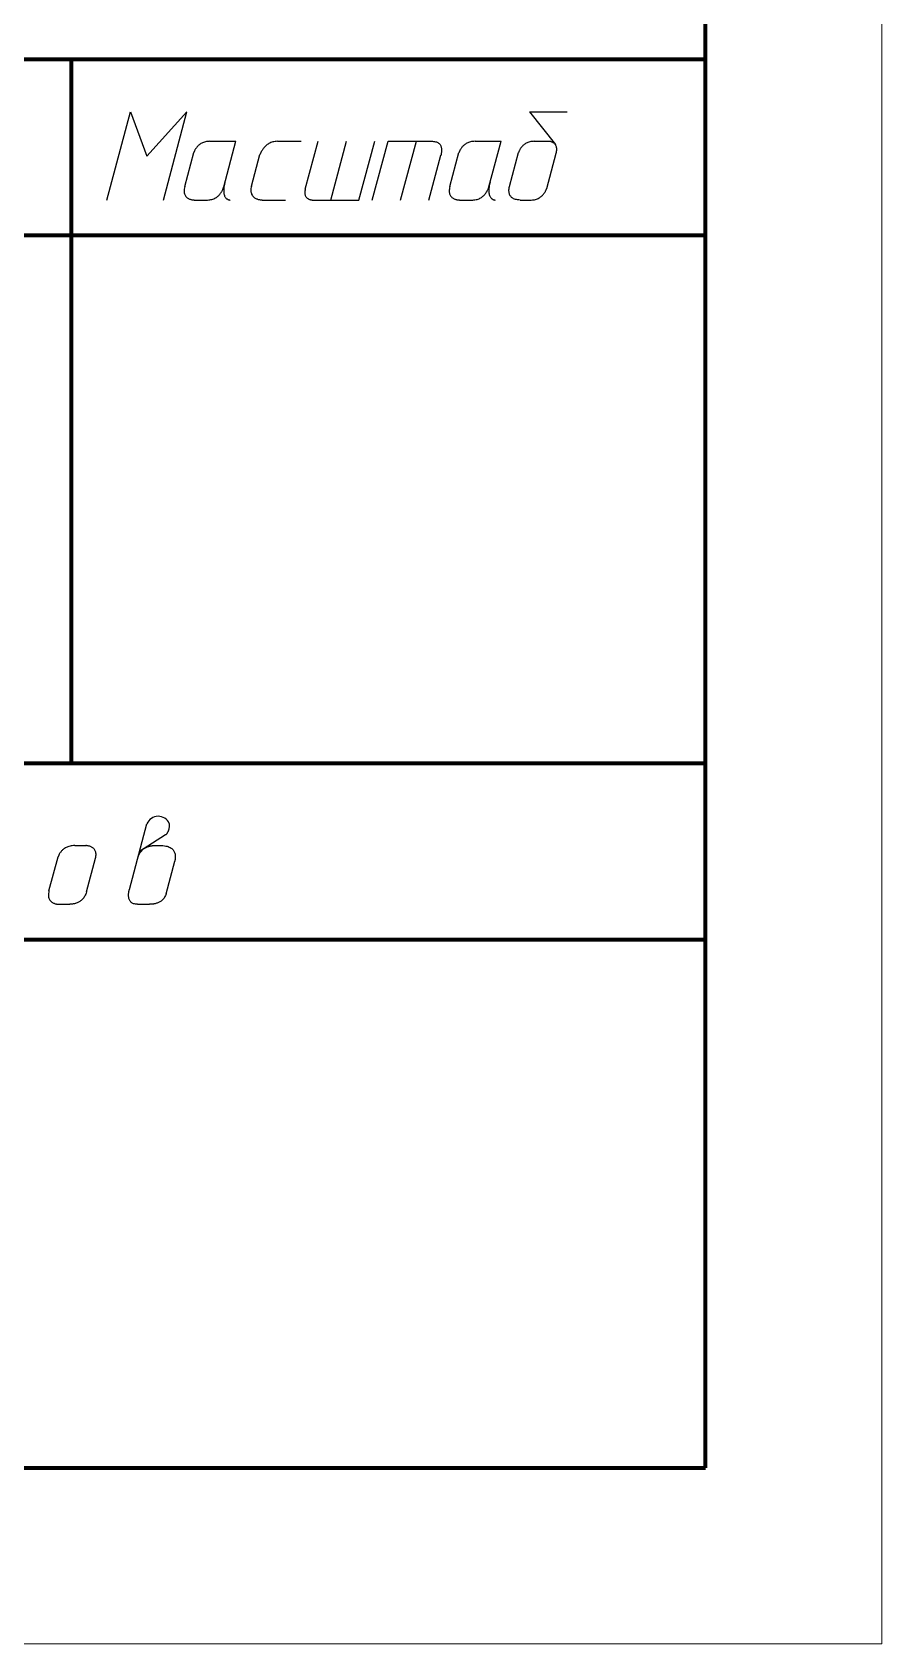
# Model space of a CAD drawing. Header units: millimetres. Extents: x 0 to 210, y 0 to 297.
# Drawn here: x 185.88 to 210, y 0 to 45.76 of the extents above; entities that cross this region are included whole.
import ezdxf

# ---------------------------------------------------------------- set-up
doc = ezdxf.new("R2010")
doc.units = ezdxf.units.MM
doc.layers.get('0').update_dxf_attribs({"linetype": 'CONTINUOUS', "lineweight": 0})

msp = doc.modelspace()

# ---------------------------------------------------------------- linework, layer by layer
for p, q in [((210, 0), (210, 297)), ((205, 60), (205, 5)), ((205, 5), (20, 5)), ((0, 0), (210, 0))]:
    msp.add_line(p, q)
at = {"lineweight": 100}
for p, q in [((205, 5), (205, 292)), ((85, 45), (205, 45)), ((187, 25), (187, 45)), ((155, 40), (205, 40)), ((205, 25), (155, 25)), ((85, 20), (205, 20)), ((20, 5), (205, 5))]:
    msp.add_line(p, q, dxfattribs=at)
at = {"color": 7, "linetype": 'CONTINUOUS', "lineweight": 25}
for p, q in [((188, 41), (188.67, 43.5)), ((188, 41), (188.67, 43.5)), ((188.67, 43.5), (189.138, 42.25)), ((190.275, 43.5), (189.138, 42.25)), ((189.606, 41), (190.275, 43.5)), ((199.997, 43.5), (201.07, 43.5)), ((199.997, 43.5), (200.735, 42.573)), ((190.631, 42.574), (190.613, 42.559)), ((190.651, 42.588), (190.631, 42.574)), ((190.672, 42.601), (190.651, 42.588)), ((190.694, 42.613), (190.672, 42.601)), ((190.718, 42.625), (190.694, 42.613)), ((190.743, 42.635), (190.718, 42.625)), ((190.77, 42.644), (190.743, 42.635)), ((190.798, 42.652), (190.77, 42.644)), ((190.828, 42.658), (190.798, 42.652)), ((190.86, 42.663), (190.828, 42.658)), ((190.893, 42.666), (190.86, 42.663)), ((190.928, 42.667), (190.893, 42.666)), ((190.928, 42.667), (191.666, 42.667)), ((191.319, 41.371), (191.666, 42.667)), ((192.554, 42.572), (192.533, 42.555)), ((192.577, 42.588), (192.554, 42.572)), ((192.601, 42.602), (192.577, 42.588)), ((192.626, 42.616), (192.601, 42.602)), ((192.653, 42.629), (192.626, 42.616)), ((192.682, 42.64), (192.653, 42.629)), ((192.712, 42.649), (192.682, 42.64)), ((192.743, 42.656), (192.712, 42.649)), ((192.776, 42.662), (192.743, 42.656)), ((192.81, 42.665), (192.776, 42.662)), ((192.846, 42.667), (192.81, 42.665)), ((192.846, 42.667), (193.519, 42.667)), ((193.635, 41.311), (193.999, 42.667)), ((194.355, 41), (194.801, 42.667)), ((195.157, 41), (195.604, 42.667)), ((195.537, 41), (195.984, 42.667)), ((195.984, 42.667), (197.242, 42.667)), ((196.34, 41), (196.787, 42.667)), ((197.242, 42.667), (197.274, 42.666)), ((197.274, 42.666), (197.304, 42.662)), ((197.304, 42.662), (197.332, 42.657)), ((197.332, 42.657), (197.357, 42.65)), ((197.357, 42.65), (197.379, 42.641)), ((197.379, 42.641), (197.399, 42.63)), ((197.399, 42.63), (197.417, 42.618)), ((197.417, 42.618), (197.433, 42.605)), ((197.433, 42.605), (197.447, 42.591)), ((197.447, 42.591), (197.459, 42.575)), ((197.459, 42.575), (197.469, 42.559)), ((198.159, 42.574), (198.141, 42.559)), ((198.178, 42.588), (198.159, 42.574)), ((198.199, 42.601), (198.178, 42.588)), ((198.222, 42.613), (198.199, 42.601)), ((198.245, 42.625), (198.222, 42.613)), ((198.271, 42.635), (198.245, 42.625)), ((198.297, 42.644), (198.271, 42.635)), ((198.326, 42.652), (198.297, 42.644)), ((198.356, 42.658), (198.326, 42.652)), ((198.387, 42.663), (198.356, 42.658)), ((198.42, 42.666), (198.387, 42.663)), ((198.455, 42.667), (198.42, 42.666)), ((198.455, 42.667), (199.194, 42.667)), ((198.847, 41.371), (199.194, 42.667)), ((199.846, 42.574), (199.828, 42.559)), ((199.865, 42.588), (199.846, 42.574)), ((199.885, 42.601), (199.865, 42.588)), ((199.907, 42.614), (199.885, 42.601)), ((199.93, 42.625), (199.907, 42.614)), ((199.955, 42.636), (199.93, 42.625)), ((199.981, 42.645), (199.955, 42.636)), ((200.008, 42.653), (199.981, 42.645)), ((200.037, 42.659), (200.008, 42.653)), ((200.068, 42.663), (200.037, 42.659)), ((200.1, 42.666), (200.068, 42.663)), ((200.134, 42.667), (200.1, 42.666)), ((200.134, 42.667), (200.544, 42.667)), ((200.545, 42.667), (200.544, 42.667)), ((200.547, 42.667), (200.545, 42.667)), ((200.551, 42.666), (200.547, 42.667)), ((200.556, 42.666), (200.551, 42.666)), ((200.563, 42.665), (200.556, 42.666)), ((200.571, 42.664), (200.563, 42.665)), ((200.581, 42.663), (200.571, 42.664)), ((200.591, 42.661), (200.581, 42.663)), ((200.602, 42.658), (200.591, 42.661)), ((200.613, 42.655), (200.602, 42.658)), ((200.625, 42.651), (200.613, 42.655)), ((200.638, 42.647), (200.625, 42.651)), ((200.651, 42.641), (200.638, 42.647)), ((200.663, 42.635), (200.651, 42.641)), ((200.676, 42.628), (200.663, 42.635)), ((200.689, 42.62), (200.676, 42.628)), ((200.701, 42.61), (200.689, 42.62)), ((200.712, 42.6), (200.701, 42.61)), ((200.723, 42.588), (200.712, 42.6)), ((200.734, 42.575), (200.723, 42.588)), ((200.743, 42.561), (200.734, 42.575)), ((190.211, 41.382), (190.469, 42.345)), ((190.47, 42.349), (190.469, 42.346)), ((190.469, 42.346), (190.469, 42.345)), ((190.472, 42.353), (190.47, 42.349)), ((190.474, 42.36), (190.472, 42.353)), ((190.477, 42.367), (190.474, 42.36)), ((190.48, 42.377), (190.477, 42.367)), ((190.485, 42.387), (190.48, 42.377)), ((190.49, 42.398), (190.485, 42.387)), ((190.496, 42.411), (190.49, 42.398)), ((190.503, 42.424), (190.496, 42.411)), ((190.511, 42.438), (190.503, 42.424)), ((190.52, 42.452), (190.511, 42.438)), ((190.53, 42.467), (190.52, 42.452)), ((190.541, 42.483), (190.53, 42.467)), ((190.553, 42.498), (190.541, 42.483)), ((190.566, 42.514), (190.553, 42.498)), ((190.581, 42.529), (190.566, 42.514)), ((190.596, 42.544), (190.581, 42.529)), ((190.613, 42.559), (190.596, 42.544)), ((192.106, 41.398), (192.345, 42.29)), ((192.346, 42.292), (192.345, 42.29)), ((192.345, 42.29), (192.345, 42.29)), ((192.348, 42.297), (192.346, 42.292)), ((192.351, 42.303), (192.348, 42.297)), ((192.354, 42.312), (192.351, 42.303)), ((192.359, 42.322), (192.354, 42.312)), ((192.364, 42.334), (192.359, 42.322)), ((192.37, 42.347), (192.364, 42.334)), ((192.378, 42.361), (192.37, 42.347)), ((192.386, 42.377), (192.378, 42.361)), ((192.396, 42.393), (192.386, 42.377)), ((192.406, 42.41), (192.396, 42.393)), ((192.418, 42.428), (192.406, 42.41)), ((192.431, 42.446), (192.418, 42.428)), ((192.445, 42.464), (192.431, 42.446)), ((192.46, 42.483), (192.445, 42.464)), ((192.476, 42.501), (192.46, 42.483)), ((192.494, 42.52), (192.476, 42.501)), ((192.512, 42.538), (192.494, 42.52)), ((192.533, 42.555), (192.512, 42.538)), ((197.143, 41), (197.484, 42.272)), ((197.469, 42.559), (197.478, 42.542)), ((197.478, 42.542), (197.485, 42.525)), ((197.484, 42.272), (197.483, 42.268)), ((197.485, 42.278), (197.484, 42.272)), ((197.485, 42.525), (197.491, 42.506)), ((197.487, 42.286), (197.485, 42.278)), ((197.489, 42.295), (197.487, 42.286)), ((197.492, 42.306), (197.489, 42.295)), ((197.491, 42.506), (197.496, 42.488)), ((197.494, 42.319), (197.492, 42.306)), ((197.496, 42.332), (197.494, 42.319)), ((197.496, 42.488), (197.499, 42.47)), ((197.499, 42.347), (197.496, 42.332)), ((197.499, 42.47), (197.501, 42.451)), ((197.5, 42.363), (197.499, 42.347)), ((197.502, 42.379), (197.5, 42.363)), ((197.501, 42.451), (197.503, 42.433)), ((197.503, 42.397), (197.502, 42.379)), ((197.503, 42.433), (197.503, 42.414)), ((197.503, 42.414), (197.503, 42.397)), ((197.739, 41.382), (197.997, 42.345)), ((197.998, 42.349), (197.997, 42.346)), ((197.997, 42.346), (197.997, 42.345)), ((197.999, 42.353), (197.998, 42.349)), ((198.002, 42.36), (197.999, 42.353)), ((198.004, 42.367), (198.002, 42.36)), ((198.008, 42.377), (198.004, 42.367)), ((198.012, 42.387), (198.008, 42.377)), ((198.018, 42.398), (198.012, 42.387)), ((198.024, 42.411), (198.018, 42.398)), ((198.031, 42.424), (198.024, 42.411)), ((198.039, 42.438), (198.031, 42.424)), ((198.048, 42.452), (198.039, 42.438)), ((198.058, 42.467), (198.048, 42.452)), ((198.069, 42.483), (198.058, 42.467)), ((198.081, 42.498), (198.069, 42.483)), ((198.094, 42.514), (198.081, 42.498)), ((198.108, 42.529), (198.094, 42.514)), ((198.124, 42.544), (198.108, 42.529)), ((198.141, 42.559), (198.124, 42.544)), ((199.43, 41.382), (199.688, 42.346)), ((199.689, 42.349), (199.688, 42.347)), ((199.688, 42.347), (199.688, 42.346)), ((199.69, 42.353), (199.689, 42.349)), ((199.692, 42.359), (199.69, 42.353)), ((199.695, 42.366), (199.692, 42.359)), ((199.698, 42.375), (199.695, 42.366)), ((199.703, 42.385), (199.698, 42.375)), ((199.708, 42.396), (199.703, 42.385)), ((199.714, 42.409), (199.708, 42.396)), ((199.721, 42.422), (199.714, 42.409)), ((199.728, 42.436), (199.721, 42.422)), ((199.737, 42.451), (199.728, 42.436)), ((199.747, 42.466), (199.737, 42.451)), ((199.757, 42.481), (199.747, 42.466)), ((199.769, 42.497), (199.757, 42.481)), ((199.782, 42.513), (199.769, 42.497)), ((199.796, 42.528), (199.782, 42.513)), ((199.812, 42.544), (199.796, 42.528)), ((199.828, 42.559), (199.812, 42.544)), ((200.488, 41.329), (200.756, 42.329)), ((200.751, 42.545), (200.743, 42.561)), ((200.759, 42.528), (200.751, 42.545)), ((200.756, 42.329), (200.763, 42.36)), ((200.764, 42.509), (200.759, 42.528)), ((200.763, 42.36), (200.768, 42.39)), ((200.769, 42.489), (200.764, 42.509)), ((200.768, 42.39), (200.771, 42.417)), ((200.771, 42.467), (200.769, 42.489)), ((200.772, 42.443), (200.771, 42.467)), ((200.771, 42.417), (200.772, 42.443)), ((190.194, 41.281), (190.193, 41.252)), ((190.193, 41.252), (190.195, 41.225)), ((190.197, 41.312), (190.194, 41.281)), ((190.195, 41.225), (190.199, 41.2)), ((190.203, 41.346), (190.197, 41.312)), ((190.199, 41.2), (190.204, 41.177)), ((190.211, 41.382), (190.203, 41.346)), ((191.217, 41.176), (191.231, 41.194)), ((191.231, 41.194), (191.243, 41.211)), ((191.243, 41.211), (191.255, 41.229)), ((191.255, 41.229), (191.265, 41.246)), ((191.265, 41.246), (191.274, 41.263)), ((191.274, 41.263), (191.283, 41.279)), ((191.283, 41.279), (191.29, 41.294)), ((191.29, 41.294), (191.296, 41.309)), ((191.296, 41.309), (191.302, 41.322)), ((191.302, 41.322), (191.307, 41.334)), ((191.307, 41.334), (191.311, 41.345)), ((191.311, 41.345), (191.314, 41.354)), ((191.314, 41.354), (191.316, 41.361)), ((191.316, 41.361), (191.318, 41.366)), ((191.32, 41.327), (191.317, 41.292)), ((191.317, 41.292), (191.317, 41.259)), ((191.317, 41.259), (191.317, 41.229)), ((191.317, 41.229), (191.32, 41.202)), ((191.318, 41.366), (191.319, 41.37)), ((191.319, 41.37), (191.319, 41.371)), ((191.325, 41.364), (191.32, 41.327)), ((191.32, 41.202), (191.324, 41.177)), ((191.332, 41.405), (191.325, 41.364)), ((191.341, 41.448), (191.332, 41.405)), ((191.352, 41.494), (191.341, 41.448)), ((192.092, 41.326), (192.089, 41.293)), ((192.089, 41.293), (192.089, 41.263)), ((192.089, 41.263), (192.091, 41.235)), ((192.091, 41.235), (192.096, 41.209)), ((192.098, 41.361), (192.092, 41.326)), ((192.096, 41.209), (192.103, 41.185)), ((192.106, 41.398), (192.098, 41.361)), ((193.621, 41.229), (193.62, 41.205)), ((193.62, 41.205), (193.621, 41.183)), ((193.624, 41.254), (193.621, 41.229)), ((193.628, 41.281), (193.624, 41.254)), ((193.635, 41.311), (193.628, 41.281)), ((197.725, 41.312), (197.721, 41.281)), ((197.721, 41.281), (197.721, 41.252)), ((197.721, 41.252), (197.722, 41.225)), ((197.722, 41.225), (197.726, 41.2)), ((197.73, 41.346), (197.725, 41.312)), ((197.726, 41.2), (197.732, 41.177)), ((197.739, 41.382), (197.73, 41.346)), ((198.745, 41.176), (198.758, 41.194)), ((198.758, 41.194), (198.771, 41.211)), ((198.771, 41.211), (198.782, 41.229)), ((198.782, 41.229), (198.793, 41.246)), ((198.793, 41.246), (198.802, 41.263)), ((198.802, 41.263), (198.81, 41.279)), ((198.81, 41.279), (198.818, 41.294)), ((198.818, 41.294), (198.824, 41.309)), ((198.824, 41.309), (198.83, 41.322)), ((198.83, 41.322), (198.834, 41.334)), ((198.834, 41.334), (198.838, 41.345)), ((198.838, 41.345), (198.841, 41.354)), ((198.841, 41.354), (198.844, 41.361)), ((198.844, 41.361), (198.846, 41.366)), ((198.845, 41.292), (198.844, 41.259)), ((198.844, 41.259), (198.845, 41.229)), ((198.848, 41.327), (198.845, 41.292)), ((198.845, 41.229), (198.848, 41.202)), ((198.846, 41.366), (198.847, 41.37)), ((198.847, 41.37), (198.847, 41.371)), ((198.852, 41.364), (198.848, 41.327)), ((198.848, 41.202), (198.851, 41.177)), ((198.859, 41.405), (198.852, 41.364)), ((198.868, 41.448), (198.859, 41.405)), ((198.88, 41.494), (198.868, 41.448)), ((199.416, 41.281), (199.417, 41.297)), ((199.416, 41.265), (199.416, 41.281)), ((199.417, 41.248), (199.416, 41.265)), ((199.417, 41.297), (199.418, 41.312)), ((199.419, 41.23), (199.417, 41.248)), ((199.418, 41.312), (199.419, 41.326)), ((199.419, 41.326), (199.421, 41.339)), ((199.422, 41.212), (199.419, 41.23)), ((199.421, 41.339), (199.423, 41.35)), ((199.425, 41.194), (199.422, 41.212)), ((199.423, 41.35), (199.425, 41.36)), ((199.425, 41.36), (199.426, 41.368)), ((199.43, 41.176), (199.425, 41.194)), ((199.426, 41.368), (199.428, 41.375)), ((199.428, 41.375), (199.429, 41.38)), ((199.429, 41.38), (199.43, 41.382)), ((200.408, 41.182), (200.42, 41.198)), ((200.42, 41.198), (200.431, 41.214)), ((200.431, 41.214), (200.441, 41.23)), ((200.441, 41.23), (200.45, 41.245)), ((200.45, 41.245), (200.457, 41.259)), ((200.457, 41.259), (200.464, 41.273)), ((200.464, 41.273), (200.47, 41.285)), ((200.47, 41.285), (200.475, 41.296)), ((200.475, 41.296), (200.479, 41.306)), ((200.479, 41.306), (200.482, 41.315)), ((200.482, 41.315), (200.485, 41.321)), ((200.485, 41.321), (200.487, 41.326)), ((200.487, 41.326), (200.488, 41.329)), ((200.488, 41.329), (200.488, 41.33)), ((200.488, 41.33), (200.488, 41.329)), ((190.204, 41.177), (190.212, 41.156)), ((190.212, 41.156), (190.221, 41.136)), ((190.221, 41.136), (190.231, 41.119)), ((190.231, 41.119), (190.243, 41.102)), ((190.243, 41.102), (190.256, 41.088)), ((190.256, 41.088), (190.27, 41.075)), ((190.27, 41.075), (190.285, 41.063)), ((190.285, 41.063), (190.3, 41.052)), ((190.3, 41.052), (190.316, 41.043)), ((190.316, 41.043), (190.332, 41.035)), ((190.332, 41.035), (190.348, 41.028)), ((190.348, 41.028), (190.365, 41.022)), ((190.365, 41.022), (190.381, 41.017)), ((190.381, 41.017), (190.396, 41.013)), ((190.396, 41.013), (190.412, 41.009)), ((190.412, 41.009), (190.426, 41.007)), ((190.426, 41.007), (190.44, 41.004)), ((190.44, 41.004), (190.452, 41.003)), ((190.452, 41.003), (190.464, 41.002)), ((190.464, 41.002), (190.474, 41.001)), ((190.474, 41.001), (190.483, 41)), ((190.483, 41), (190.49, 41)), ((190.49, 41), (190.495, 41)), ((190.495, 41), (190.498, 41)), ((190.498, 41), (190.858, 41)), ((190.858, 41), (190.892, 41.001)), ((190.892, 41.001), (190.925, 41.004)), ((190.925, 41.004), (190.956, 41.01)), ((190.956, 41.01), (190.985, 41.017)), ((190.985, 41.017), (191.013, 41.026)), ((191.013, 41.026), (191.04, 41.036)), ((191.04, 41.036), (191.065, 41.048)), ((191.065, 41.048), (191.088, 41.061)), ((191.088, 41.061), (191.111, 41.075)), ((191.111, 41.075), (191.132, 41.09)), ((191.132, 41.09), (191.151, 41.106)), ((191.151, 41.106), (191.17, 41.123)), ((191.17, 41.123), (191.187, 41.14)), ((191.187, 41.14), (191.203, 41.158)), ((191.203, 41.158), (191.217, 41.176)), ((191.324, 41.177), (191.329, 41.154)), ((191.329, 41.154), (191.336, 41.133)), ((191.336, 41.133), (191.343, 41.114)), ((191.343, 41.114), (191.351, 41.097)), ((191.351, 41.097), (191.361, 41.082)), ((191.361, 41.082), (191.37, 41.068)), ((191.37, 41.068), (191.38, 41.056)), ((191.38, 41.056), (191.391, 41.046)), ((191.391, 41.046), (191.402, 41.036)), ((191.402, 41.036), (191.413, 41.029)), ((191.413, 41.029), (191.423, 41.022)), ((191.423, 41.022), (191.434, 41.017)), ((191.434, 41.017), (191.444, 41.012)), ((191.444, 41.012), (191.454, 41.008)), ((191.454, 41.008), (191.463, 41.006)), ((191.463, 41.006), (191.471, 41.004)), ((191.471, 41.004), (191.479, 41.002)), ((191.479, 41.002), (191.485, 41.001)), ((191.485, 41.001), (191.49, 41)), ((191.49, 41), (191.494, 41)), ((191.494, 41), (191.497, 41)), ((191.497, 41), (191.498, 41)), ((192.103, 41.185), (192.111, 41.163)), ((192.111, 41.163), (192.122, 41.142)), ((192.122, 41.142), (192.134, 41.124)), ((192.134, 41.124), (192.147, 41.107)), ((192.147, 41.107), (192.162, 41.092)), ((192.162, 41.092), (192.177, 41.078)), ((192.177, 41.078), (192.194, 41.066)), ((192.194, 41.066), (192.211, 41.055)), ((192.211, 41.055), (192.228, 41.045)), ((192.228, 41.045), (192.246, 41.037)), ((192.246, 41.037), (192.264, 41.029)), ((192.264, 41.029), (192.282, 41.023)), ((192.282, 41.023), (192.299, 41.018)), ((192.299, 41.018), (192.317, 41.013)), ((192.317, 41.013), (192.333, 41.01)), ((192.333, 41.01), (192.349, 41.007)), ((192.349, 41.007), (192.363, 41.005)), ((192.363, 41.005), (192.377, 41.003)), ((192.377, 41.003), (192.389, 41.002)), ((192.389, 41.002), (192.4, 41.001)), ((192.4, 41.001), (192.409, 41)), ((192.409, 41), (192.416, 41)), ((192.416, 41), (192.42, 41)), ((192.42, 41), (192.423, 41)), ((192.423, 41), (193.072, 41)), ((193.621, 41.183), (193.624, 41.163)), ((193.624, 41.163), (193.629, 41.144)), ((193.629, 41.144), (193.634, 41.127)), ((193.634, 41.127), (193.641, 41.111)), ((193.641, 41.111), (193.649, 41.097)), ((193.649, 41.097), (193.658, 41.083)), ((193.658, 41.083), (193.668, 41.072)), ((193.668, 41.072), (193.679, 41.061)), ((193.679, 41.061), (193.69, 41.051)), ((193.69, 41.051), (193.702, 41.043)), ((193.702, 41.043), (193.714, 41.035)), ((193.714, 41.035), (193.726, 41.029)), ((193.726, 41.029), (193.738, 41.023)), ((193.738, 41.023), (193.751, 41.018)), ((193.751, 41.018), (193.762, 41.014)), ((193.762, 41.014), (193.774, 41.01)), ((193.774, 41.01), (193.785, 41.008)), ((193.785, 41.008), (193.795, 41.005)), ((193.795, 41.005), (193.805, 41.004)), ((193.805, 41.004), (193.814, 41.002)), ((193.814, 41.002), (193.821, 41.001)), ((193.821, 41.001), (193.828, 41.001)), ((193.828, 41.001), (193.833, 41)), ((193.833, 41), (193.836, 41)), ((193.836, 41), (193.839, 41)), ((193.839, 41), (193.839, 41)), ((193.839, 41), (195.157, 41)), ((197.732, 41.177), (197.739, 41.156)), ((197.739, 41.156), (197.748, 41.136)), ((197.748, 41.136), (197.759, 41.119)), ((197.759, 41.119), (197.771, 41.102)), ((197.771, 41.102), (197.784, 41.088)), ((197.784, 41.088), (197.798, 41.075)), ((197.798, 41.075), (197.812, 41.063)), ((197.812, 41.063), (197.828, 41.052)), ((197.828, 41.052), (197.844, 41.043)), ((197.844, 41.043), (197.86, 41.035)), ((197.86, 41.035), (197.876, 41.028)), ((197.876, 41.028), (197.892, 41.022)), ((197.892, 41.022), (197.908, 41.017)), ((197.908, 41.017), (197.924, 41.013)), ((197.924, 41.013), (197.939, 41.009)), ((197.939, 41.009), (197.954, 41.007)), ((197.954, 41.007), (197.967, 41.004)), ((197.967, 41.004), (197.98, 41.003)), ((197.98, 41.003), (197.992, 41.002)), ((197.992, 41.002), (198.002, 41.001)), ((198.002, 41.001), (198.01, 41)), ((198.01, 41), (198.017, 41)), ((198.017, 41), (198.023, 41)), ((198.023, 41), (198.026, 41)), ((198.026, 41), (198.386, 41)), ((198.386, 41), (198.42, 41.001)), ((198.42, 41.001), (198.452, 41.004)), ((198.452, 41.004), (198.483, 41.01)), ((198.483, 41.01), (198.513, 41.017)), ((198.513, 41.017), (198.541, 41.026)), ((198.541, 41.026), (198.567, 41.036)), ((198.567, 41.036), (198.592, 41.048)), ((198.592, 41.048), (198.616, 41.061)), ((198.616, 41.061), (198.638, 41.075)), ((198.638, 41.075), (198.659, 41.09)), ((198.659, 41.09), (198.679, 41.106)), ((198.679, 41.106), (198.697, 41.123)), ((198.697, 41.123), (198.714, 41.14)), ((198.714, 41.14), (198.73, 41.158)), ((198.73, 41.158), (198.745, 41.176)), ((198.851, 41.177), (198.857, 41.154)), ((198.857, 41.154), (198.863, 41.133)), ((198.863, 41.133), (198.871, 41.114)), ((198.871, 41.114), (198.879, 41.097)), ((198.879, 41.097), (198.888, 41.082)), ((198.888, 41.082), (198.898, 41.068)), ((198.898, 41.068), (198.908, 41.056)), ((198.908, 41.056), (198.919, 41.046)), ((198.919, 41.046), (198.929, 41.036)), ((198.929, 41.036), (198.94, 41.029)), ((198.94, 41.029), (198.951, 41.022)), ((198.951, 41.022), (198.962, 41.017)), ((198.962, 41.017), (198.972, 41.012)), ((198.972, 41.012), (198.982, 41.008)), ((198.982, 41.008), (198.991, 41.006)), ((198.991, 41.006), (198.999, 41.004)), ((198.999, 41.004), (199.006, 41.002)), ((199.006, 41.002), (199.013, 41.001)), ((199.013, 41.001), (199.018, 41)), ((199.018, 41), (199.022, 41)), ((199.022, 41), (199.024, 41)), ((199.024, 41), (199.025, 41)), ((199.436, 41.158), (199.43, 41.176)), ((199.444, 41.14), (199.436, 41.158)), ((199.454, 41.123), (199.444, 41.14)), ((199.465, 41.106), (199.454, 41.123)), ((199.477, 41.09), (199.465, 41.106)), ((199.492, 41.075), (199.477, 41.09)), ((199.509, 41.061), (199.492, 41.075)), ((199.528, 41.048), (199.509, 41.061)), ((199.549, 41.036), (199.528, 41.048)), ((199.573, 41.026), (199.549, 41.036)), ((199.599, 41.017), (199.573, 41.026)), ((199.628, 41.01), (199.599, 41.017)), ((199.66, 41.004), (199.628, 41.01)), ((199.694, 41.001), (199.66, 41.004)), ((199.732, 41), (199.694, 41.001)), ((199.732, 41), (200.047, 41)), ((200.047, 41), (200.08, 41.001)), ((200.08, 41.001), (200.112, 41.004)), ((200.112, 41.004), (200.142, 41.009)), ((200.142, 41.009), (200.171, 41.016)), ((200.171, 41.016), (200.198, 41.025)), ((200.198, 41.025), (200.224, 41.034)), ((200.224, 41.034), (200.248, 41.046)), ((200.248, 41.046), (200.271, 41.058)), ((200.271, 41.058), (200.293, 41.071)), ((200.293, 41.071), (200.313, 41.086)), ((200.313, 41.086), (200.332, 41.101)), ((200.332, 41.101), (200.35, 41.116)), ((200.35, 41.116), (200.366, 41.133)), ((200.366, 41.133), (200.381, 41.149)), ((200.381, 41.149), (200.395, 41.165)), ((200.395, 41.165), (200.408, 41.182))]:
    msp.add_line(p, q, dxfattribs=at)
at = {"linetype": 'CONTINUOUS', "lineweight": 25}
for p, q in [((188.639, 21.417), (189.139, 23.282)), ((189.67, 22.968), (188.929, 22.5)), ((189.67, 22.968), (189.669, 22.967)), ((189.669, 22.967), (189.67, 22.968)), ((189.669, 22.967), (189.669, 22.967)), ((189.671, 22.969), (189.67, 22.968)), ((189.674, 22.971), (189.671, 22.969)), ((189.676, 22.973), (189.674, 22.971)), ((189.679, 22.977), (189.676, 22.973)), ((189.683, 22.98), (189.679, 22.977)), ((189.687, 22.985), (189.683, 22.98)), ((189.691, 22.99), (189.687, 22.985)), ((189.696, 22.996), (189.691, 22.99)), ((189.701, 23.002), (189.696, 22.996)), ((189.706, 23.009), (189.701, 23.002)), ((189.711, 23.018), (189.706, 23.009)), ((189.717, 23.026), (189.711, 23.018)), ((189.722, 23.036), (189.717, 23.026)), ((189.727, 23.047), (189.722, 23.036)), ((189.733, 23.058), (189.727, 23.047)), ((189.738, 23.07), (189.733, 23.058)), ((189.743, 23.083), (189.738, 23.07)), ((189.748, 23.097), (189.743, 23.083)), ((189.753, 23.112), (189.748, 23.097)), ((189.757, 23.128), (189.753, 23.112)), ((189.761, 23.145), (189.757, 23.128)), ((189.764, 23.163), (189.761, 23.145)), ((189.767, 23.182), (189.764, 23.163)), ((189.77, 23.202), (189.767, 23.182)), ((189.772, 23.223), (189.77, 23.202)), ((189.773, 23.245), (189.772, 23.223)), ((189.774, 23.268), (189.773, 23.245)), ((189.774, 23.292), (189.774, 23.268)), ((186.651, 22.426), (186.644, 22.412)), ((186.659, 22.44), (186.651, 22.426)), ((186.669, 22.454), (186.659, 22.44)), ((186.679, 22.469), (186.669, 22.454)), ((186.69, 22.484), (186.679, 22.469)), ((186.702, 22.499), (186.69, 22.484)), ((186.716, 22.515), (186.702, 22.499)), ((186.73, 22.53), (186.716, 22.515)), ((186.746, 22.545), (186.73, 22.53)), ((186.764, 22.56), (186.746, 22.545)), ((186.782, 22.575), (186.764, 22.56)), ((186.802, 22.588), (186.782, 22.575)), ((186.824, 22.601), (186.802, 22.588)), ((186.847, 22.614), (186.824, 22.601)), ((186.871, 22.625), (186.847, 22.614)), ((186.897, 22.635), (186.871, 22.625)), ((186.925, 22.644), (186.897, 22.635)), ((186.955, 22.652), (186.925, 22.644)), ((186.986, 22.658), (186.955, 22.652)), ((187.019, 22.663), (186.986, 22.658)), ((187.053, 22.666), (187.019, 22.663)), ((187.09, 22.667), (187.053, 22.666)), ((187.09, 22.667), (187.402, 22.667)), ((187.403, 22.667), (187.402, 22.667)), ((187.406, 22.667), (187.403, 22.667)), ((187.411, 22.666), (187.406, 22.667)), ((187.418, 22.666), (187.411, 22.666)), ((187.426, 22.665), (187.418, 22.666)), ((187.436, 22.664), (187.426, 22.665)), ((187.447, 22.663), (187.436, 22.664)), ((187.46, 22.66), (187.447, 22.663)), ((187.474, 22.658), (187.46, 22.66)), ((187.488, 22.655), (187.474, 22.658)), ((187.503, 22.651), (187.488, 22.655)), ((187.519, 22.646), (187.503, 22.651)), ((187.535, 22.64), (187.519, 22.646)), ((187.551, 22.633), (187.535, 22.64)), ((187.567, 22.626), (187.551, 22.633)), ((187.582, 22.617), (187.567, 22.626)), ((187.598, 22.607), (187.582, 22.617)), ((187.613, 22.596), (187.598, 22.607)), ((187.627, 22.584), (187.613, 22.596)), ((187.64, 22.57), (187.627, 22.584)), ((187.653, 22.555), (187.64, 22.57)), ((187.664, 22.538), (187.653, 22.555)), ((187.673, 22.519), (187.664, 22.538)), ((187.681, 22.499), (187.673, 22.519)), ((187.688, 22.478), (187.681, 22.499)), ((187.692, 22.454), (187.688, 22.478)), ((187.694, 22.428), (187.692, 22.454)), ((187.694, 22.401), (187.694, 22.428)), ((188.913, 22.408), (188.926, 22.434)), ((188.926, 22.434), (188.941, 22.459)), ((188.941, 22.459), (188.956, 22.482)), ((188.956, 22.482), (188.972, 22.503)), ((188.972, 22.503), (188.989, 22.522)), ((188.989, 22.522), (189.006, 22.54)), ((189.006, 22.54), (189.024, 22.556)), ((189.024, 22.556), (189.042, 22.571)), ((189.042, 22.571), (189.061, 22.585)), ((189.061, 22.585), (189.08, 22.597)), ((189.08, 22.597), (189.099, 22.607)), ((189.099, 22.607), (189.118, 22.617)), ((189.118, 22.617), (189.136, 22.626)), ((189.136, 22.626), (189.155, 22.633)), ((189.155, 22.633), (189.173, 22.64)), ((189.173, 22.64), (189.191, 22.645)), ((189.191, 22.645), (189.209, 22.65)), ((189.209, 22.65), (189.226, 22.654)), ((189.226, 22.654), (189.242, 22.657)), ((189.242, 22.657), (189.257, 22.66)), ((189.257, 22.66), (189.272, 22.662)), ((189.272, 22.662), (189.285, 22.664)), ((189.285, 22.664), (189.298, 22.665)), ((189.298, 22.665), (189.309, 22.666)), ((189.309, 22.666), (189.319, 22.666)), ((189.319, 22.666), (189.328, 22.667)), ((189.328, 22.667), (189.335, 22.667)), ((189.335, 22.667), (189.34, 22.667)), ((189.34, 22.667), (189.547, 22.667)), ((189.547, 22.667), (189.593, 22.665)), ((189.593, 22.665), (189.636, 22.661)), ((189.636, 22.661), (189.675, 22.655)), ((189.675, 22.655), (189.711, 22.647)), ((189.711, 22.647), (189.744, 22.637)), ((189.744, 22.637), (189.773, 22.626)), ((189.773, 22.626), (189.8, 22.612)), ((189.8, 22.612), (189.824, 22.598)), ((189.824, 22.598), (189.845, 22.582)), ((189.845, 22.582), (189.864, 22.565)), ((189.864, 22.565), (189.88, 22.547)), ((189.88, 22.547), (189.894, 22.528)), ((189.894, 22.528), (189.906, 22.509)), ((189.906, 22.509), (189.916, 22.489)), ((189.916, 22.489), (189.924, 22.468)), ((189.924, 22.468), (189.931, 22.448)), ((189.931, 22.448), (189.936, 22.427)), ((189.936, 22.427), (189.94, 22.407)), ((186.358, 21.378), (186.617, 22.346)), ((186.618, 22.35), (186.617, 22.347)), ((186.617, 22.347), (186.617, 22.346)), ((186.62, 22.355), (186.618, 22.35)), ((186.622, 22.361), (186.62, 22.355)), ((186.625, 22.369), (186.622, 22.361)), ((186.629, 22.378), (186.625, 22.369)), ((186.633, 22.389), (186.629, 22.378)), ((186.638, 22.4), (186.633, 22.389)), ((186.644, 22.412), (186.638, 22.4)), ((187.423, 21.353), (187.679, 22.306)), ((187.679, 22.306), (187.687, 22.34)), ((187.687, 22.34), (187.692, 22.372)), ((187.692, 22.372), (187.694, 22.401)), ((188.88, 22.317), (188.89, 22.349)), ((188.89, 22.349), (188.901, 22.38)), ((188.901, 22.38), (188.913, 22.408)), ((189.68, 21.3), (189.927, 22.221)), ((189.928, 22.226), (189.927, 22.221)), ((189.93, 22.233), (189.928, 22.226)), ((189.932, 22.242), (189.93, 22.233)), ((189.935, 22.253), (189.932, 22.242)), ((189.937, 22.266), (189.935, 22.253)), ((189.939, 22.28), (189.937, 22.266)), ((189.941, 22.295), (189.939, 22.28)), ((189.94, 22.407), (189.942, 22.387)), ((189.943, 22.312), (189.941, 22.295)), ((189.942, 22.387), (189.944, 22.367)), ((189.944, 22.33), (189.943, 22.312)), ((189.944, 22.367), (189.944, 22.348)), ((189.944, 22.348), (189.944, 22.33)), ((186.344, 21.31), (186.342, 21.279)), ((186.342, 21.279), (186.342, 21.25)), ((186.342, 21.25), (186.344, 21.223)), ((186.35, 21.343), (186.344, 21.31)), ((186.344, 21.223), (186.348, 21.199)), ((186.348, 21.199), (186.355, 21.176)), ((186.358, 21.378), (186.35, 21.343)), ((186.355, 21.176), (186.363, 21.155)), ((186.363, 21.155), (186.373, 21.135)), ((186.373, 21.135), (186.384, 21.118)), ((186.384, 21.118), (186.397, 21.102)), ((186.397, 21.102), (186.41, 21.087)), ((186.41, 21.087), (186.425, 21.074)), ((186.425, 21.074), (186.44, 21.062)), ((186.44, 21.062), (186.455, 21.052)), ((186.455, 21.052), (186.471, 21.043)), ((187.193, 21.058), (187.174, 21.049)), ((187.213, 21.069), (187.193, 21.058)), ((187.233, 21.081), (187.213, 21.069)), ((187.253, 21.095), (187.233, 21.081)), ((187.272, 21.11), (187.253, 21.095)), ((187.291, 21.126), (187.272, 21.11)), ((187.309, 21.144), (187.291, 21.126)), ((187.327, 21.164), (187.309, 21.144)), ((187.344, 21.185), (187.327, 21.164)), ((187.36, 21.208), (187.344, 21.185)), ((187.375, 21.233), (187.36, 21.208)), ((187.389, 21.26), (187.375, 21.233)), ((187.402, 21.289), (187.389, 21.26)), ((187.413, 21.32), (187.402, 21.289)), ((187.423, 21.353), (187.413, 21.32)), ((188.616, 21.274), (188.617, 21.292)), ((188.616, 21.255), (188.616, 21.274)), ((188.616, 21.236), (188.616, 21.255)), ((188.617, 21.217), (188.616, 21.236)), ((188.617, 21.292), (188.619, 21.309)), ((188.62, 21.198), (188.617, 21.217)), ((188.619, 21.309), (188.621, 21.326)), ((188.623, 21.179), (188.62, 21.198)), ((188.621, 21.326), (188.623, 21.342)), ((188.623, 21.342), (188.626, 21.357)), ((188.627, 21.161), (188.623, 21.179)), ((188.626, 21.357), (188.628, 21.37)), ((188.633, 21.142), (188.627, 21.161)), ((188.628, 21.37), (188.631, 21.383)), ((188.631, 21.383), (188.633, 21.394)), ((188.633, 21.394), (188.636, 21.403)), ((188.64, 21.125), (188.633, 21.142)), ((188.636, 21.403), (188.638, 21.411)), ((188.638, 21.411), (188.639, 21.417)), ((188.649, 21.108), (188.64, 21.125)), ((188.659, 21.091), (188.649, 21.108)), ((188.671, 21.076), (188.659, 21.091)), ((188.685, 21.061), (188.671, 21.076)), ((188.7, 21.048), (188.685, 21.061)), ((189.488, 21.059), (189.469, 21.049)), ((189.507, 21.069), (189.488, 21.059)), ((189.526, 21.081), (189.507, 21.069)), ((189.544, 21.093), (189.526, 21.081)), ((189.561, 21.107), (189.544, 21.093)), ((189.578, 21.122), (189.561, 21.107)), ((189.594, 21.139), (189.578, 21.122)), ((189.61, 21.157), (189.594, 21.139)), ((189.624, 21.177), (189.61, 21.157)), ((189.638, 21.198), (189.624, 21.177)), ((189.65, 21.221), (189.638, 21.198)), ((189.662, 21.245), (189.65, 21.221)), ((189.672, 21.272), (189.662, 21.245)), ((189.68, 21.3), (189.672, 21.272)), ((186.471, 21.043), (186.487, 21.035)), ((186.487, 21.035), (186.502, 21.028)), ((186.502, 21.028), (186.518, 21.022)), ((186.518, 21.022), (186.533, 21.017)), ((186.533, 21.017), (186.547, 21.013)), ((186.547, 21.013), (186.56, 21.009)), ((186.56, 21.009), (186.573, 21.007)), ((186.573, 21.007), (186.584, 21.004)), ((186.584, 21.004), (186.593, 21.003)), ((186.593, 21.003), (186.601, 21.002)), ((186.601, 21.002), (186.607, 21.001)), ((186.607, 21.001), (186.611, 21)), ((186.612, 21), (186.609, 21)), ((186.609, 21), (186.954, 21)), ((186.611, 21), (186.613, 21)), ((186.613, 21), (186.612, 21)), ((186.958, 21), (186.954, 21)), ((186.964, 21), (186.958, 21)), ((186.971, 21), (186.964, 21)), ((186.98, 21.001), (186.971, 21)), ((186.99, 21.001), (186.98, 21.001)), ((187.002, 21.003), (186.99, 21.001)), ((187.015, 21.004), (187.002, 21.003)), ((187.03, 21.006), (187.015, 21.004)), ((187.045, 21.009), (187.03, 21.006)), ((187.061, 21.012), (187.045, 21.009)), ((187.079, 21.016), (187.061, 21.012)), ((187.097, 21.02), (187.079, 21.016)), ((187.115, 21.026), (187.097, 21.02)), ((187.134, 21.032), (187.115, 21.026)), ((187.154, 21.04), (187.134, 21.032)), ((187.174, 21.049), (187.154, 21.04)), ((188.718, 21.036), (188.7, 21.048)), ((188.738, 21.026), (188.718, 21.036)), ((188.76, 21.017), (188.738, 21.026)), ((188.784, 21.01), (188.76, 21.017)), ((188.811, 21.004), (188.784, 21.01)), ((188.84, 21.001), (188.811, 21.004)), ((188.872, 21), (188.84, 21.001)), ((188.872, 21), (189.209, 21)), ((189.217, 21), (189.209, 21)), ((189.226, 21), (189.217, 21)), ((189.236, 21), (189.226, 21)), ((189.248, 21.001), (189.236, 21)), ((189.26, 21.001), (189.248, 21.001)), ((189.274, 21.002), (189.26, 21.001)), ((189.289, 21.003), (189.274, 21.002)), ((189.305, 21.005), (189.289, 21.003)), ((189.321, 21.007), (189.305, 21.005)), ((189.338, 21.01), (189.321, 21.007)), ((189.356, 21.013), (189.338, 21.01)), ((189.374, 21.017), (189.356, 21.013)), ((189.393, 21.022), (189.374, 21.017)), ((189.412, 21.028), (189.393, 21.022)), ((189.431, 21.034), (189.412, 21.028)), ((189.45, 21.041), (189.431, 21.034)), ((189.469, 21.049), (189.45, 21.041))]:
    msp.add_line(p, q, dxfattribs=at)
msp.add_arc((189.459, 23.158), 0.342, 22.9865, 158.7741, dxfattribs=at)

doc.saveas('drawing.dxf')
